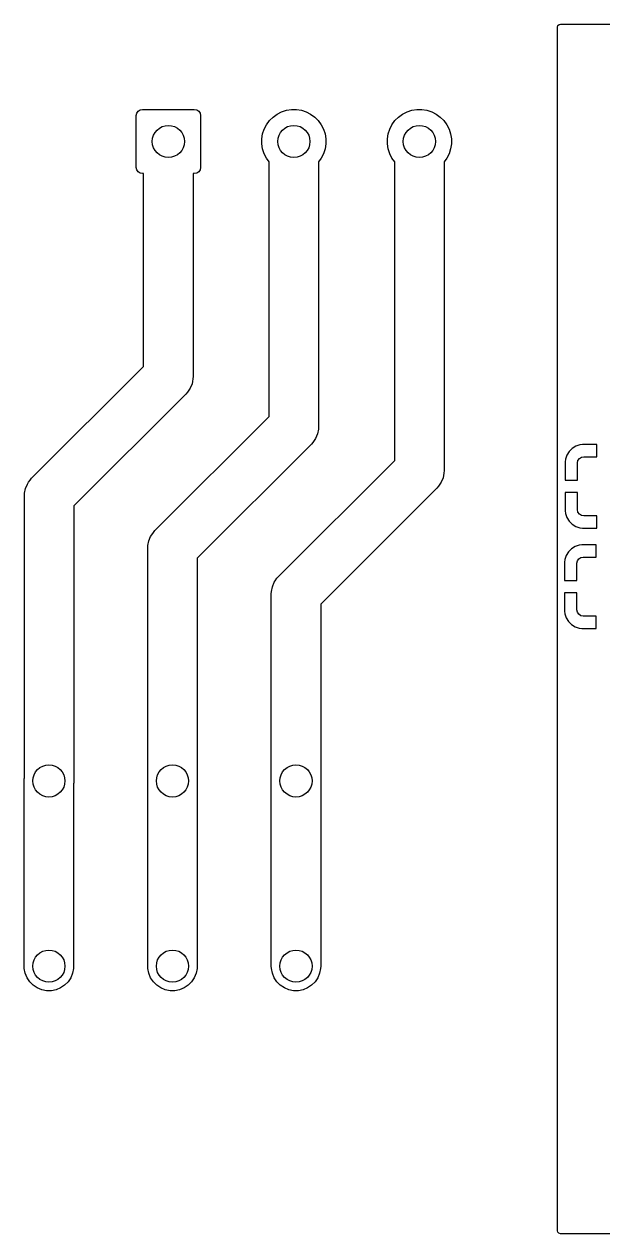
# Model space of a CAD drawing. Extents: x 78 to 227, y -124 to -75.
# Drawn here: x 77.73 to 101.15, y -123.88 to -74.88 of the extents above; entities that cross this region are included whole.
import ezdxf

# ---------------------------------------------------------------- set-up
doc = ezdxf.new("R2010")
doc.units = 0
doc.layers.add('BLACK', color=7, linetype='CONTINUOUS')

msp = doc.modelspace()

# ---------------------------------------------------------------- linework, layer by layer
at = {"layer": 'BLACK', "linetype": 'CONTINUOUS'}
for p, q in [((99.314, -75.0035), (99.333685, -74.936461)), ((99.333685, -74.936461), (99.386489, -74.890706)), ((99.386489, -74.890706), (99.438, -74.8795)), ((99.438, -74.8795), (227.0895, -74.8795)), ((99.314, -92.604013), (99.314, -75.0035)), ((82.339223, -78.402223), (82.420329, -78.34803)), ((82.420329, -78.34803), (82.516, -78.329)), ((82.516, -78.329), (84.616, -78.329)), ((84.616, -78.329), (84.711671, -78.34803)), ((84.711671, -78.34803), (84.792777, -78.402223)), ((88.148512, -78.427957), (88.342521, -78.364919)), ((88.342521, -78.364919), (88.544003, -78.333007)), ((88.544003, -78.333007), (88.747997, -78.333007)), ((88.747997, -78.333007), (88.949479, -78.364919)), ((88.949479, -78.364919), (89.143488, -78.427957)), ((93.228512, -78.427957), (93.422521, -78.364919)), ((93.422521, -78.364919), (93.624003, -78.333007)), ((93.624003, -78.333007), (93.827997, -78.333007)), ((93.827997, -78.333007), (94.029479, -78.364919)), ((94.029479, -78.364919), (94.223488, -78.427957)), ((82.266, -78.579), (82.28503, -78.483329)), ((82.266, -80.679), (82.266, -78.579)), ((82.28503, -78.483329), (82.339223, -78.402223)), ((84.792777, -78.402223), (84.84697, -78.483329)), ((84.84697, -78.483329), (84.866, -78.579)), ((84.866, -78.579), (84.866, -80.679)), ((87.537568, -78.949752), (87.657472, -78.784718)), ((87.657472, -78.784718), (87.801718, -78.640472)), ((87.801718, -78.640472), (87.966752, -78.520568)), ((87.966752, -78.520568), (88.148512, -78.427957)), ((89.143488, -78.427957), (89.325248, -78.520568)), ((89.325248, -78.520568), (89.490282, -78.640472)), ((89.490282, -78.640472), (89.634528, -78.784718)), ((89.634528, -78.784718), (89.754432, -78.949752)), ((92.617568, -78.949752), (92.737472, -78.784718)), ((92.737472, -78.784718), (92.881718, -78.640472)), ((92.881718, -78.640472), (93.046752, -78.520568)), ((93.046752, -78.520568), (93.228512, -78.427957)), ((94.223488, -78.427957), (94.405248, -78.520568)), ((94.405248, -78.520568), (94.570282, -78.640472)), ((94.570282, -78.640472), (94.714528, -78.784718)), ((94.714528, -78.784718), (94.834432, -78.949752)), ((87.350007, -79.527003), (87.381919, -79.325521)), ((87.381919, -79.325521), (87.444957, -79.131512)), ((87.444957, -79.131512), (87.537568, -78.949752)), ((89.754432, -78.949752), (89.847043, -79.131512)), ((89.847043, -79.131512), (89.910081, -79.325521)), ((89.910081, -79.325521), (89.941993, -79.527003)), ((92.430007, -79.527003), (92.461919, -79.325521)), ((92.461919, -79.325521), (92.524957, -79.131512)), ((92.524957, -79.131512), (92.617568, -78.949752)), ((94.834432, -78.949752), (94.927043, -79.131512)), ((94.927043, -79.131512), (94.990081, -79.325521)), ((94.990081, -79.325521), (95.021993, -79.527003)), ((87.350007, -79.730997), (87.350007, -79.527003)), ((87.381919, -79.932479), (87.350007, -79.730997)), ((89.941993, -79.730997), (89.910081, -79.932479)), ((89.941993, -79.527003), (89.941993, -79.730997)), ((92.430007, -79.730997), (92.430007, -79.527003)), ((92.461919, -79.932479), (92.430007, -79.730997)), ((95.021993, -79.730997), (94.990081, -79.932479)), ((95.021993, -79.527003), (95.021993, -79.730997)), ((87.444957, -80.126488), (87.381919, -79.932479)), ((87.537568, -80.308248), (87.444957, -80.126488)), ((87.646, -80.457492), (87.537568, -80.308248)), ((89.754432, -80.308248), (89.646, -80.457492)), ((89.847043, -80.126488), (89.754432, -80.308248)), ((89.910081, -79.932479), (89.847043, -80.126488)), ((92.524957, -80.126488), (92.461919, -79.932479)), ((92.617568, -80.308248), (92.524957, -80.126488)), ((92.726, -80.457492), (92.617568, -80.308248)), ((94.834432, -80.308248), (94.726, -80.457492)), ((94.927043, -80.126488), (94.834432, -80.308248)), ((94.990081, -79.932479), (94.927043, -80.126488)), ((82.28503, -80.774671), (82.266, -80.679)), ((82.339223, -80.855777), (82.28503, -80.774671)), ((84.84697, -80.774671), (84.792777, -80.855777)), ((84.866, -80.679), (84.84697, -80.774671)), ((87.646, -90.771786), (87.646, -80.457492)), ((89.646, -80.457492), (89.646, -91.186)), ((92.726, -92.549786), (92.726, -80.457492)), ((94.726, -80.457492), (94.726, -92.964)), ((82.420329, -80.90997), (82.339223, -80.855777)), ((82.516, -80.929), (82.420329, -80.90997)), ((82.566, -80.929), (82.516, -80.929)), ((82.566, -88.739786), (82.566, -80.929)), ((84.616, -80.929), (84.566, -80.929)), ((84.566, -80.929), (84.566, -89.154)), ((84.711671, -80.90997), (84.616, -80.929)), ((84.792777, -80.855777), (84.711671, -80.90997)), ((78.032893, -93.272893), (82.566, -88.739786)), ((84.566, -89.154), (84.561185, -89.252017)), ((84.447922, -89.625396), (84.339011, -89.788393)), ((84.522941, -89.444284), (84.447922, -89.625396)), ((84.53995, -89.358767), (84.522941, -89.444284)), ((84.561185, -89.252017), (84.53995, -89.358767)), ((84.273107, -89.861107), (79.74, -94.394214)), ((84.339011, -89.788393), (84.273107, -89.861107)), ((83.024393, -95.393393), (87.646, -90.771786)), ((89.602941, -91.476284), (89.527922, -91.657396)), ((89.641185, -91.284017), (89.602941, -91.476284)), ((89.646, -91.186), (89.641185, -91.284017)), ((89.353107, -91.893106), (84.7315, -96.514713)), ((89.419011, -91.820393), (89.353107, -91.893106)), ((89.527922, -91.657396), (89.419011, -91.820393)), ((99.908654, -92.061684), (99.784684, -92.185654)), ((100.057875, -91.969643), (99.908654, -92.061684)), ((100.05788, -91.969641), (100.057875, -91.969643)), ((100.224302, -91.914494), (100.05788, -91.969641)), ((100.327012, -91.904001), (100.224302, -91.914494)), ((100.327028, -91.904), (100.327012, -91.904001)), ((100.912, -91.904), (100.327028, -91.904)), ((100.912, -92.404), (100.912, -91.904)), ((88.024393, -97.251393), (92.726, -92.549786)), ((99.314, -94.593986), (99.314, -92.604013)), ((99.637493, -92.501309), (99.627, -92.604013)), ((99.627, -92.604013), (99.627, -93.349)), ((99.637494, -92.501302), (99.637493, -92.501309)), ((99.692641, -92.33488), (99.637494, -92.501302)), ((99.692643, -92.334875), (99.692641, -92.33488)), ((99.784684, -92.185654), (99.692643, -92.334875)), ((100.127, -92.654), (100.14603, -92.558329)), ((100.14603, -92.558329), (100.200223, -92.477223)), ((100.200223, -92.477223), (100.281329, -92.42303)), ((100.281329, -92.42303), (100.377, -92.404)), ((100.377, -92.404), (100.912, -92.404)), ((94.721185, -93.062017), (94.701354, -93.161711)), ((94.726, -92.964), (94.721185, -93.062017)), ((100.127, -93.349), (100.127, -92.654)), ((77.78306, -93.689715), (77.858079, -93.508603)), ((77.858079, -93.508603), (77.906994, -93.435397)), ((77.906994, -93.435397), (77.966989, -93.345606)), ((77.966989, -93.345606), (78.032893, -93.272893)), ((94.607922, -93.435396), (94.499011, -93.598393)), ((94.682941, -93.254284), (94.607922, -93.435396)), ((94.701354, -93.161711), (94.682941, -93.254284)), ((99.627, -93.349), (100.127, -93.349)), ((77.74, -93.98), (77.744815, -93.881983)), ((77.74, -105.417957), (77.74, -93.98)), ((77.744815, -93.881983), (77.78306, -93.689715)), ((94.433107, -93.671107), (89.7315, -98.372714)), ((94.499011, -93.598393), (94.433107, -93.671107)), ((100.127, -93.849), (99.627001, -93.849)), ((99.627001, -93.849), (99.627001, -94.593986)), ((100.127, -94.544), (100.127, -93.849)), ((79.74, -94.394214), (79.74, -105.526)), ((100.14603, -94.639671), (100.127, -94.544)), ((99.314, -96.668013), (99.314, -94.593986)), ((99.627001, -94.593986), (99.637494, -94.696697)), ((99.637494, -94.696697), (99.692641, -94.863119)), ((99.692641, -94.863119), (99.692643, -94.863124)), ((99.692643, -94.863124), (99.784684, -95.012345)), ((99.784684, -95.012345), (99.908654, -95.136315)), ((100.200223, -94.720777), (100.14603, -94.639671)), ((100.281329, -94.77497), (100.200223, -94.720777)), ((100.377, -94.794), (100.281329, -94.77497)), ((100.912, -94.794), (100.377, -94.794)), ((100.912, -95.293998), (100.912, -94.794)), ((82.896119, -95.559451), (82.958489, -95.466106)), ((82.958489, -95.466106), (83.024393, -95.393393)), ((99.908654, -95.136315), (100.057875, -95.228356)), ((100.057875, -95.228356), (100.05788, -95.228358)), ((100.05788, -95.228358), (100.224302, -95.283505)), ((100.224302, -95.283505), (100.224309, -95.283506)), ((100.224309, -95.283506), (100.327019, -95.293999)), ((100.327019, -95.293999), (100.911999, -95.293999)), ((100.911999, -95.293999), (100.912, -95.293998)), ((82.7315, -96.1005), (82.736315, -96.002483)), ((82.736315, -96.002483), (82.77456, -95.810215)), ((82.77456, -95.810215), (82.849579, -95.629103)), ((82.849579, -95.629103), (82.896119, -95.559451)), ((100.032875, -96.033643), (99.883654, -96.125684)), ((100.03288, -96.033641), (100.032875, -96.033643)), ((100.199302, -95.978494), (100.03288, -96.033641)), ((100.302012, -95.968001), (100.199302, -95.978494)), ((100.302028, -95.968), (100.302012, -95.968001)), ((100.887, -95.968), (100.302028, -95.968)), ((100.887, -96.468), (100.887, -95.968)), ((82.7315, -105.5345), (82.7315, -96.1005)), ((84.7315, -96.514713), (84.7315, -105.5345)), ((99.667641, -96.39888), (99.612494, -96.565302)), ((99.667643, -96.398875), (99.667641, -96.39888)), ((99.759684, -96.249654), (99.667643, -96.398875)), ((99.883654, -96.125684), (99.759684, -96.249654)), ((100.175223, -96.541223), (100.256329, -96.48703)), ((100.256329, -96.48703), (100.352, -96.468)), ((100.352, -96.468), (100.887, -96.468)), ((99.314, -98.657986), (99.314, -96.668013)), ((99.612493, -96.565309), (99.602, -96.668013)), ((99.602, -96.668013), (99.602, -97.413)), ((99.612494, -96.565302), (99.612493, -96.565309)), ((100.102, -96.718), (100.12103, -96.622329)), ((100.102, -97.413), (100.102, -96.718)), ((100.12103, -96.622329), (100.175223, -96.541223)), ((87.77456, -97.668215), (87.849579, -97.487103)), ((87.849579, -97.487103), (87.890619, -97.425682)), ((87.890619, -97.425682), (87.958489, -97.324106)), ((87.958489, -97.324106), (88.024393, -97.251393)), ((99.602, -97.413), (100.102, -97.413)), ((87.7315, -97.9585), (87.736315, -97.860483)), ((87.7315, -105.5345), (87.7315, -97.9585)), ((87.736315, -97.860483), (87.77456, -97.668215)), ((100.102, -97.913), (99.602001, -97.913)), ((99.602001, -97.913), (99.602001, -98.657986)), ((100.102, -98.608), (100.102, -97.913)), ((89.7315, -98.372714), (89.7315, -105.5345)), ((99.314, -111.812554), (99.314, -98.657986)), ((99.602001, -98.657986), (99.612494, -98.760697)), ((99.612494, -98.760697), (99.667641, -98.927119)), ((99.667641, -98.927119), (99.667643, -98.927124)), ((99.667643, -98.927124), (99.759684, -99.076345)), ((100.12103, -98.703671), (100.102, -98.608)), ((100.175223, -98.784777), (100.12103, -98.703671)), ((100.256329, -98.83897), (100.175223, -98.784777)), ((100.352, -98.858), (100.256329, -98.83897)), ((100.887, -98.858), (100.352, -98.858)), ((100.887, -99.357998), (100.887, -98.858)), ((99.759684, -99.076345), (99.883654, -99.200315)), ((99.883654, -99.200315), (100.032875, -99.292356)), ((100.032875, -99.292356), (100.03288, -99.292358)), ((100.03288, -99.292358), (100.199302, -99.347505)), ((100.199302, -99.347505), (100.199309, -99.347506)), ((100.199309, -99.347506), (100.302019, -99.357999)), ((100.302019, -99.357999), (100.886999, -99.357999)), ((100.886999, -99.357999), (100.887, -99.357998)), ((77.7315, -105.5345), (77.736315, -105.436483)), ((77.7315, -113.0345), (77.7315, -105.5345)), ((77.736315, -105.436483), (77.74, -105.417957)), ((79.735185, -105.624017), (79.7315, -105.642542)), ((79.7315, -105.642542), (79.7315, -113.0345)), ((79.74, -105.526), (79.735185, -105.624017)), ((82.7315, -113.0345), (82.7315, -105.5345)), ((84.7315, -105.5345), (84.7315, -113.0345)), ((87.7315, -113.0345), (87.7315, -105.5345)), ((89.7315, -105.5345), (89.7315, -113.0345)), ((99.314, -123.7545), (99.314, -111.812554)), ((77.736315, -113.132517), (77.7315, -113.0345)), ((77.77456, -113.324785), (77.736315, -113.132517)), ((79.726685, -113.132517), (79.68844, -113.324785)), ((79.7315, -113.0345), (79.726685, -113.132517)), ((82.736315, -113.132517), (82.7315, -113.0345)), ((82.77456, -113.324785), (82.736315, -113.132517)), ((84.726685, -113.132517), (84.68844, -113.324785)), ((84.7315, -113.0345), (84.726685, -113.132517)), ((87.736315, -113.132517), (87.7315, -113.0345)), ((87.77456, -113.324785), (87.736315, -113.132517)), ((89.726685, -113.132517), (89.68844, -113.324785)), ((89.7315, -113.0345), (89.726685, -113.132517)), ((77.849579, -113.505897), (77.77456, -113.324785)), ((77.95849, -113.668893), (77.849579, -113.505897)), ((78.097107, -113.80751), (77.95849, -113.668893)), ((79.50451, -113.668893), (79.365893, -113.80751)), ((79.613421, -113.505897), (79.50451, -113.668893)), ((79.68844, -113.324785), (79.613421, -113.505897)), ((82.849579, -113.505897), (82.77456, -113.324785)), ((82.95849, -113.668893), (82.849579, -113.505897)), ((83.097107, -113.80751), (82.95849, -113.668893)), ((84.50451, -113.668893), (84.365893, -113.80751)), ((84.613421, -113.505897), (84.50451, -113.668893)), ((84.68844, -113.324785), (84.613421, -113.505897)), ((87.849579, -113.505897), (87.77456, -113.324785)), ((87.95849, -113.668893), (87.849579, -113.505897)), ((88.097107, -113.80751), (87.95849, -113.668893)), ((89.50451, -113.668893), (89.365893, -113.80751)), ((89.613421, -113.505897), (89.50451, -113.668893)), ((89.68844, -113.324785), (89.613421, -113.505897)), ((78.260103, -113.916421), (78.097107, -113.80751)), ((78.441215, -113.99144), (78.260103, -113.916421)), ((78.633483, -114.029685), (78.441215, -113.99144)), ((78.829517, -114.029685), (78.633483, -114.029685)), ((79.021785, -113.99144), (78.829517, -114.029685)), ((79.202897, -113.916421), (79.021785, -113.99144)), ((79.365893, -113.80751), (79.202897, -113.916421)), ((83.260103, -113.916421), (83.097107, -113.80751)), ((83.441215, -113.99144), (83.260103, -113.916421)), ((83.633483, -114.029685), (83.441215, -113.99144)), ((83.829517, -114.029685), (83.633483, -114.029685)), ((84.021785, -113.99144), (83.829517, -114.029685)), ((84.202897, -113.916421), (84.021785, -113.99144)), ((84.365893, -113.80751), (84.202897, -113.916421)), ((88.260103, -113.916421), (88.097107, -113.80751)), ((88.441215, -113.99144), (88.260103, -113.916421)), ((88.633483, -114.029685), (88.441215, -113.99144)), ((88.829517, -114.029685), (88.633483, -114.029685)), ((89.021785, -113.99144), (88.829517, -114.029685)), ((89.202897, -113.916421), (89.021785, -113.99144)), ((89.365893, -113.80751), (89.202897, -113.916421)), ((99.325206, -123.806011), (99.314, -123.7545)), ((99.370961, -123.858815), (99.325206, -123.806011)), ((99.438, -123.8785), (99.370961, -123.858815)), ((227.0895, -123.8785), (99.438, -123.8785))]:
    msp.add_line(p, q, dxfattribs=at)
at = {"layer": 'BLACK'}
for centre in [(83.566, -79.629), (88.646, -79.629), (93.726, -79.629), (78.7315, -105.5345), (83.7315, -105.5345), (88.7315, -105.5345), (78.7315, -113.0345), (83.7315, -113.0345), (88.7315, -113.0345)]:
    msp.add_circle(centre, 0.65, dxfattribs=at)
at = {"layer": 'WHITE'}
for centre in [(83.566, -79.629), (88.646, -79.629), (93.726, -79.629), (78.7315, -105.5345), (83.7315, -105.5345), (88.7315, -105.5345), (78.7315, -113.0345), (83.7315, -113.0345), (88.7315, -113.0345)]:
    msp.add_circle(centre, 0.65, dxfattribs=at)

doc.saveas('drawing.dxf')
